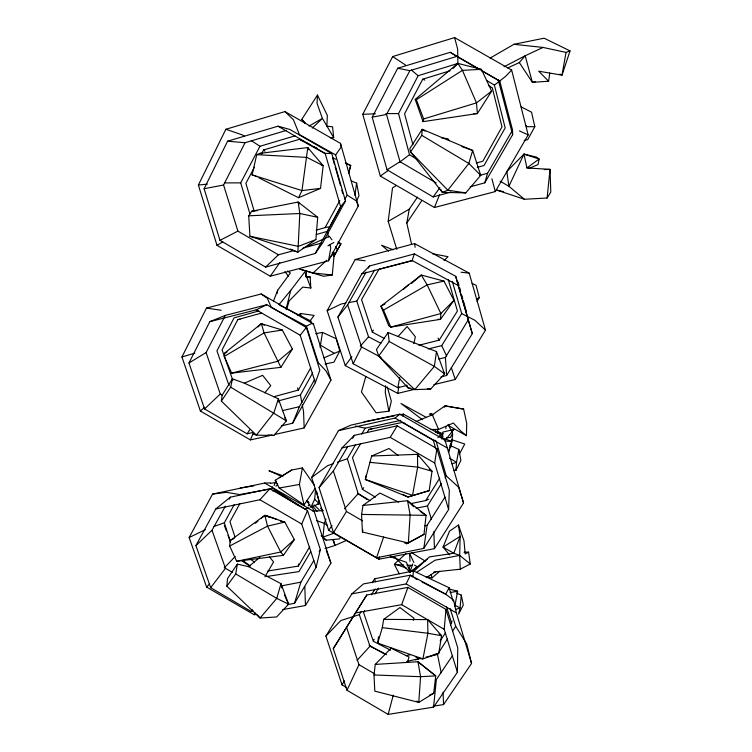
<?xml version="1.0" encoding="UTF-8"?>
<svg xmlns="http://www.w3.org/2000/svg" width="752" height="752" viewBox="0 0 752 752"><rect width="100%" height="100%" fill="white"/><g stroke="black" fill="none" stroke-linecap="round" stroke-linejoin="round"><path stroke-width="1.13" d="M457.404 672.213L457.761 647.895L445.974 609.393L407.922 587.406L366.769 594.982L333.286 648.656L346.992 690.27L388.164 714.4L433.547 707.134L457.404 672.213L444.197 629.311L445.974 609.393M448.502 425.576L466.419 435.671L466.701 423.282L463.617 409.079L444.949 405.873L432.325 414.813L416.11 421.562M433.66 572.046L460.243 569.208L459.669 555.39L460.158 536.345L458.429 525.046L449.517 531.156L443.06 547.155L449.574 554.873M448.615 509.527L449.32 490.285L436.931 448.653L397.197 425.829L354.342 435.342L342.028 447.891L319.064 487.644L333.512 532.67L376.517 557.758L423.808 548.424L448.615 509.527L434.703 463.006L436.931 448.653M305.246 123.431L301.778 119.399L317.457 95.062L317.043 103.353L322.411 118.402L333.709 137.654L330.278 137.823M385.644 385.682L385.268 392.478L388.906 411.184L376.103 412.81L361.439 391.961L365.81 376.526M458.682 451.651L458.805 449.433L449.781 445.269M465.742 192.907L447.854 190.209L410.573 151.951L421.787 135.36L422.201 129.297L472.67 150.447L480.716 175.366L465.742 192.907L442.317 192.362L410.573 151.951L409.774 148.708L422.201 129.297L425.096 131.102M315.887 239.559L317.692 217.29L298.159 202.044L251.76 211.199L248.715 215.805L249.908 236.269L297.877 252.136L315.887 239.559L298.412 246.374L249.908 236.269M226.86 586.184L227.536 578.532L237.35 564.094L248.602 566.67L280.985 583.655L288.599 604.166L276.651 616.96L260.089 618.022L226.86 586.184L235.743 573.917L237.35 564.094M320.089 347.358L322.514 332.403L336.163 338.729L339.819 351.005L333.916 362.191L325.052 363.996M332.281 274.997L313.105 272.985L299.663 269.075L323.557 276.266L332.281 274.997L334.292 253.086L332.252 252.277M229.68 546.018L230.206 540.5L264.864 515.355L284.782 522.085L294.352 539.541L283.419 555.333L236.664 561.293L229.68 546.018L267.515 526.137L284.782 522.085L280.505 521.155M306.656 500.653L310.971 507.177L314.656 499.309L315.586 489.571M412.857 577.292L413.459 570.947L374.571 578.796L372.24 582.772M461.286 595.067L460.045 607.898L458.607 614.121L463.298 604.975L461.286 595.067L457.028 593.375M503.596 191.628L496.997 190.19L524.407 199.261L547.118 198.02L550.022 169.369L526.945 167.95L523.975 154.113L536.308 157.036L539.118 159.02L538.065 164.547L528.731 168.542M442.232 437.899L442.815 432.118L453.87 429.467L445.88 439.403M433.547 707.134L436.376 679.479L452.572 655.556M424.006 534.352L426.055 515.336L407.528 500.719L363.009 505.457L361.562 514.424L362.436 532.04L408.355 542.991L424.006 534.352L406.559 543.715L404.435 542.775M258.904 177.829L298.563 197.72L320.54 188.367L323.172 165.675L307.784 147.589L260.051 153.323L256.733 154.668L252.108 174.887L253.856 175.451M377.748 643.139L382.289 627.638L383.68 619.385L427.644 619.61L441.546 635.713L438.783 653.385L422.915 658.893L377.748 643.139L378.491 636.709M375.239 664.42L417.98 661.741L435.718 675.898L433.707 693.241L418.789 702.406L374.797 691.144L374.017 674.976L375.239 664.42L391.078 648.196L409.032 656.994L407.415 662.362M267.881 570.984L298.403 566.077L298.647 564M396.783 249.326L388.182 221.37L392.516 187.906L396.342 185.471M278.851 402.104L278.362 398.814L273.878 412.82L256.366 435.145L221.37 401.07L222.15 395.157L232.443 378.829L244.334 383.172L278.362 398.814L286.38 420.894L273.822 435.493L256.366 435.145L253.114 433.895M451.068 446.857L452.732 434.233M338.062 241.89L340.947 243.733L333.813 256.545L334.292 253.086L330.908 256.272M354.897 195.2L356.617 183.131L351.287 180.884M423.808 548.424L427.117 525.319L444.996 497.1M548.603 81.244L538.705 71.196L562.007 75.162L570.054 50.91L566.04 52.396L543.057 47.442L525.178 55.761L519.303 62.557L532.369 82.344L548.603 81.244L549.778 73.038M436.489 351.579L434.346 366.365L414.822 389.621L408.233 388.079L378.717 356.016L376.451 349.558L388.06 332.534L436.489 351.579L444.592 373.847L430.652 389.066L414.822 389.621L378.717 356.016L389.216 341.511L388.06 332.534M429.185 490.633L432.024 471.231L417.482 454.349L371.648 456.003L365.34 479.485L407.979 497.025L429.185 490.633L407.979 497.025L402.893 494.355M433.829 384.657L455.251 379.478L485.482 330.128L469.21 273.145L414.549 243.592L355.188 259.543L327.158 310.708L345.29 365.632L397.752 393.381L398.842 386.603M305.726 276.633L306.666 271.246M328.53 260.822L358.281 206.001L340.496 143.397L284.952 111.587L225.863 129.278L198.378 185.048L216.99 245.34L270.288 276.21L328.53 260.822L330.748 248.151L330.081 244.785M411.626 244.475L406.794 223.053L409.276 209.15L417.51 197.118M566.04 52.396L562.007 75.162L559.958 74.072M224.265 356.41L224.895 352.923L261.329 323.651L282.32 330.025L292.396 349.05L280.91 367.324L231.644 373.133L224.265 356.41L264.084 332.929L282.32 330.025M315.135 488.377L304.034 504.949L299.428 484.467L302.398 467.923L291.701 470.019L279.246 477.689M456.408 468.092L456.013 470.273L453.879 470.47M450.382 625.241L452.084 620.992M454.847 606.15L457.601 591.307L448.587 588.769M440.945 376.912L446.622 375.492L472.303 333.625L455.721 276.304L414.38 253.922L369.552 266.001L361.787 273.897L337.921 317.09L353.167 363.742L397.817 387.712L399.773 377.485M276.99 293.628L277.695 290.225L290.347 273.023L287.508 270.993M221.37 401.07L230.695 387.167L232.443 378.829M423.066 121.636L423.649 118.938L416.354 99.715L415.217 99.405L457.846 63.384L481.393 69.325L491.667 91.124L477.36 113.561L423.066 121.636L415.217 99.405M366.29 475.085L365.34 479.485L412.538 495.314L417.67 467.095L417.482 454.349L418.432 456.492M402.856 416.1L403.335 414.098L440.653 434.543L441.847 438.999M362.436 532.04L362.915 530.028M287.668 604.589L294.511 603.301L316.084 567.384L320.361 549.609L307.502 510.542L269.893 488.762L230.403 497.166L215.815 508.944L195.896 545.623L210.673 587.679L251.177 611.489L253.462 611.056M413.741 343.626L415.386 336.811L407.095 326.518L398.212 336.351M388.906 411.184L391.35 401.201L387.252 386.942M286.004 309.345L290.77 290.31L304.823 271.876L310.83 288.025L302.736 287.095L289.163 300.922L286.55 309.664M348.665 173.345L350.723 165.525L345.497 162.846M388.164 714.4L393.258 695.158M448.671 452.403L451.755 441.452L441.01 437.307M348.486 173.251L350.723 165.525L345.394 163.269M456.953 593.535L457.601 591.307L455.345 591.429M470.179 186.816L484.767 182.839L487.578 173.261L511.98 131.074M378.905 559.206L434.44 548.687L463.542 502.966L444.968 440.117L399.848 414.155L351.043 425.096L338.485 430.623L311.61 477.492L328.633 530.254L378.905 559.206L379.544 557.044M294.511 603.301L300.875 582.161L313.866 560.456M448.53 451.51L451.755 441.452L444.855 441.029M412.707 563.981L409.934 572.263L409.332 566.98L411.015 565.476M413.262 620.278L413.967 618.2L399.961 607.55L383.68 619.385M376.517 557.758L383.614 537.022M361.787 273.897L412.068 260.493L414.38 253.922M270.429 482.934L264.657 483.047L212.581 494.083L189.137 537.539L206.621 587.086L254.251 614.741L255.013 612.636M281.267 425.886L292.65 423.235L315.323 382.74L319.854 370.134L306.337 327.468L266.8 304.729L225.346 315.398L209.808 321.668L188.959 362.99L204.553 408.947L247.126 433.819L252.813 432.494M333.286 648.656L355.452 612.946L401.671 604.674L407.922 587.406M274.113 485.538L275.204 482.568L277.178 483.733M325.917 518.965L324.319 523.336L322.975 537.135L326.152 540.18L339.425 538.94L340.534 536.984M273.465 301.082L277.695 290.225M390.57 650.198L373.33 641.259L374.139 639.228M434.43 207.514L495.305 191.572L528.158 134.89L511.642 70.086L454.603 37.6L392.676 56.56L362.765 114.313L380.324 176.071L434.43 207.514L439.591 194.665M292.65 423.235L299.399 406.691L314.74 379.281M274.442 434.553L304.184 427.926L330.946 380.155L313.443 323.952L261.198 293.985L206.48 308.076L181.946 356.974L200.399 411.053L250.416 439.911L253.095 433.556M316.084 567.384L301.712 524.022L307.502 510.542M356.692 200.756L358.977 195.529L356.617 183.131M526.945 167.95L539.118 159.02L523.975 154.113L508.907 186.299L524.407 199.261M346.992 690.27L358.948 664.655L346.475 627.13M298.563 197.72L301.975 190.585L307.784 147.589L308.564 149.62M251.177 611.489L252.193 609.402M346.061 687.206L342.047 684.875L325.898 636.051L351.851 593.864L406.155 583.937L410.385 575.177L445.673 594.202L453.606 600.181L456.379 612.889L471.551 663.461L443.548 704.586L433.114 706.194M204.112 188.724L227.602 141.197L277.996 126.195L289.764 129.41L331.754 153.54L345.478 200.944L322.777 242.717L315.248 253.48L265.616 267.12L219.969 240.33L204.112 188.724L223.57 185.02L245.049 142.73L286.409 130.406M353.167 363.742L361.599 346.954L347.687 304.842L366.102 272.13M450.476 437.438L452.601 433.255L448.051 424.297M188.959 362.99L206.095 352.566L225.346 315.398M416.505 159.01L409.511 154.715L398.541 113.58L418.121 75.726L457.883 63.422L457.648 49.068L454.603 37.6M261.574 313.067L237.848 319.591L222.075 349.868L232.81 380.249M451.097 192.023L433.143 196.93L387.045 169.792L372.202 117.19L397.695 68.253L450.213 52.311L499.76 81.075L512.554 130.068L512.62 134.702L484.767 182.839M450.063 70.791L422.699 79.223L404.567 113.815L412.942 144.76M249.908 213.794L240.687 182.868L259.966 146.273L295.028 135.849M254.458 167.17L245.876 183.356L254.12 210.861M261.423 154.019L263.576 149.968L299.484 139.289L303.667 141.432M413.459 570.947L449.104 587.735L445.673 594.202L422.088 582.048M436.188 182.915L400.036 161.708L386.509 114.454L409.887 70.66L456.718 56.438L479.738 69.616M384.629 338.626L372.296 332.093L373.349 330.1M459.303 454.208L464.755 444.037L451.792 439.713M316.169 230.187L325.108 227.602L339.801 200.568M315.248 253.48L340.628 206.678L345.478 200.944M213.794 526.522L224.322 522.809L234.192 504.648M341.088 206.198L327.393 231.334L316.225 234.558M344.924 199.158L347.123 195.135L335.636 154.921L299.409 134.542L293.412 119.737L284.952 111.587M239.832 503.708L229.943 521.728L235.009 537.041M521.174 106.887L531.532 112.189L534.832 126.656L527.688 139.665L524.294 140.37M273.831 396.736L298.431 390.044L310.745 367.737M301.872 402.696L300.415 395.016L312.691 372.785M195.896 545.623L212.008 530.263L225.384 506.19M229.285 499.168L230.403 497.166M333.813 256.545L340.947 243.733L337.911 243.178M368.405 268.041L369.552 266.001M380.841 343.241L368.536 336.821L356.777 301.101L374.609 270.081M342.047 684.875L344.36 680.889M264.939 576.784L273.587 561.951L269.366 556.715M337.498 462.189L347.33 458.748L355.376 444.94M361.703 434.083L365.152 428.161L400.797 420.359M360.659 443.558L352.444 457.62L362.445 489.364L375.427 497.157M367.117 432.513L368.884 429.495L371.873 428.819M298.403 566.077L309.655 546.826M438.454 428.762L437.335 430.67L441.339 434.835M319.064 487.644L333.333 470.996L347.922 446.237M352.594 438.313L354.342 435.342M310.708 551.658L298.986 571.586L266.988 576.455M477.05 301.336L479.268 297.613L476.054 285.271L472.059 283.429M319.177 551.583L320.361 549.609M282.705 609.609L305.462 605.501L330.918 563.069L314.289 511.727L312.221 507.168M342.028 447.891L390.222 437.373L397.197 425.829M446.622 375.492L445.4 357.416L468.43 319.591M364.795 610.68L363.601 612.645L373.33 641.259M374.938 594.014L378.519 588.13M333.512 532.67L346.456 511.482L333.333 470.996M325.898 636.051L340.91 620.522L359.324 614.657L361.139 611.686M371.441 594.851L375.079 588.91M547.118 198.02L550.793 192.061L550.022 169.369L544.241 169.585M418.855 345.271L439.196 340.13L457.423 311.018L448.267 279.603M428.198 348.937L441.706 345.629L461.709 313.603L452.309 281.389M410.789 503.614L425.735 500.569L439.76 478.093M416.053 508.202L427.418 505.974L441.368 483.621M445.015 477.793L446.227 475.847L436.113 441.142M355.452 612.946L366.769 594.982M247.126 433.819L249.626 429.909M426.093 657.06L437.495 654.447L447.534 638.927M452.554 631.163L455.693 626.313L450.166 608.594M440.164 640.93L445.269 633.09M406.794 223.053L421.515 201.01M335.636 154.921L341.07 147.157L340.496 143.397M270.288 276.21L279.847 262.598M453.945 300.368L440.475 319.356L390.767 327.101L388.784 325.804L380.935 306.158L421.299 275.053L443.962 281.107L453.945 300.368L440.879 313.537L390.767 327.101L383.501 310.144L380.935 306.158L385.052 303.893M328.633 530.254L332.027 525.535M433.143 196.93L439.864 187.699M310.134 320.822L314.12 315.426L300.452 313.481L297.764 315.605M345.29 365.632L351.889 356.739M210.673 587.679L225.468 568.315L212.008 530.263M362.445 489.364L363.714 487.691M315.323 382.74L300.18 335.232L306.337 327.468M337.921 317.09L347.687 304.842M279.039 304.579L290.77 290.31M264.77 392.845L270.748 385.635L262.627 375.323L244.334 383.172M360.264 346.24L368.536 336.821M437.871 437.673L440.653 434.543M344.501 508.85L358.178 493.66L347.33 458.748M206.621 587.086L209.667 583.731M215.815 508.944L259.891 499.742L269.893 488.762M357.031 660.425L369.975 646.222L359.324 614.657M453.165 68.432L457.846 63.384L462.442 70.359L476.486 102.883L477.36 113.561L473.835 113.684M511.642 70.086L505.494 76.497L494.402 85.108L505.165 127.887L484.025 165.525L477.247 167.348M224.218 567.91L235.216 556.518M523.975 154.113L506.829 171.541L508.907 186.299L500.042 181.157M258.058 326.941L261.329 323.651L264.328 325.353M444.018 260.568L448.004 256.695L432.456 253.697M265.616 267.12L278.419 254.815L293.947 250.585M312.249 128.103L322.411 118.402L308.987 126.101M204.553 408.947L220.28 394.02L206.095 352.566M313.105 272.985L326.669 260.248M403.345 289.529L408.468 284.745M413.572 571.595L429.411 556.912L453.804 553.275L459.669 555.39L470.263 563.972L460.243 569.208M294.352 539.541L280.712 552.015L236.664 561.293M405.901 553.651L394.603 563.812L406.71 568.268M308.16 505.87L309.89 504.31M200.399 411.053L204.647 407.255M426.525 576.54L432.005 577.931L439.647 571.276M411.607 283.344L421.299 275.053L427.164 284.895L440.879 313.537L440.475 319.356L438.181 319.243M351.851 593.864L363.507 583.919L410.385 575.177L412.03 576.587M292.396 349.05L278.014 361.204L231.644 373.133M255.285 523.317L257.898 521.145M261.376 518.25L264.864 515.355L268.99 517.132M248.602 566.67L259.816 557.364M338.485 430.623L395.082 418.084L399.848 414.155M411.006 571.661L427.221 559.084M491.667 91.124L476.486 102.883L423.649 118.938M399.331 162.366L409.511 154.715M444.31 407.189L446.049 405.873M410.846 571.576L417.219 566.792M311.61 477.492L327.656 465.638L333.127 463.721M363.009 505.457L379.882 493.068L398.607 502.11M380.324 176.071L388.417 170.319M275.918 486.14L277.723 484.861M416.589 572.366L435.06 560.212L459.669 555.39M416.354 99.715L462.442 70.359L481.393 69.325M426.215 577.668L435.897 571.576M387.045 169.792L400.036 161.708M476.317 299.446L479.268 297.613M304.034 504.949L279.189 488.029L275.241 480.265L291.701 470.019M440.916 437.241L442.909 436.038M451.877 430.661L453.87 429.467M216.99 245.34L222.836 241.881M490.05 58.139L513.936 44.302L544.1 38.202L570.054 50.91M388.182 221.37L409.276 209.15M383.501 310.144L427.164 284.895L443.962 281.107M327.957 245.81L333.86 242.435M261.198 293.985L267.364 298.337L271.303 307.446L306.412 326.218L311.29 323.633L313.443 323.952M230.206 540.5L234.21 538.394M504.047 66.778L525.178 55.761L532.369 82.344L535.537 81.592M470.263 563.972L468.59 552.147L465.178 553.923L463.984 540.791L458.429 525.046M219.969 240.33L237.905 231.118L278.419 254.815M440.888 437.42L442.862 436.404M189.137 537.539L205.409 529.615M209.808 321.668L256.15 309.852L266.8 304.729M327.158 310.708L341.352 303.958L345.76 303.141M507.769 67.943L519.303 62.557M429.514 695.205L433.707 693.241M323.999 357.82L339.819 351.005M308.104 246.017L329.404 236.372L331.952 239.832M425.735 500.569L428.79 499.187M346.653 540.321L334.941 545.454L325.052 548.622M430.426 429.486L438.585 429.448L453.381 423.028L460.459 430.699L466.419 435.671M371.648 456.003L389 448.502L398.137 455.505M224.895 352.923L227.01 352.011M310.971 507.177L319.365 503.643L316.742 491.733M406.559 543.715L408.355 542.991L410.141 514.857L407.528 500.719L413.722 506.82M455.853 609.44L460.045 607.898L455.016 605.257M334.584 532.961L322.975 537.135L321.17 535.668M452.084 463.777L456.53 462.358L458.805 449.433L460.91 460.44L456.013 470.273L456.53 462.358L449.63 458.156M181.946 356.974L194.862 353.139M258.885 310.924L234.041 317.88L216.933 350.883L229.069 385.579M302.821 248.16L321.668 243.018M415.377 659.852L418.761 658.921M476.26 162.987L482.869 161.201L501.998 126.872L492.306 87.843L488.368 85.512M479.663 175.413L487.578 173.261M278.231 400.929L300.415 395.016M412.594 260.7L378.98 269.263L361.552 299.616L372.296 332.093M438.642 359.108L445.4 357.416M397.817 387.712L406.898 385.438M433.124 654.766L438.783 653.385M397.752 393.381L414.662 389.292M308.997 507.948L304.701 508.982L273.023 488.509L272.158 486.647M406.089 655.716L410.545 654.644M282.301 410.658L299.399 406.691M406.719 661.506L420.396 658.367M250.416 439.911L272.149 435.06M431.61 415.508L429.853 414.032L431.996 413.581M368.884 429.495L402.329 422.408L405.554 423.649M325.108 227.602L328.502 226.897M424.824 525.78L427.117 525.319M364.09 421.759L394.358 415.847M399.97 414.747L403.335 414.098M315.765 333.709L322.514 332.403M372.202 117.19L386.509 114.454M317.184 504.056L319.365 503.643L314.656 499.309M281.323 585.874L300.875 582.161M349.06 302.53L356.777 301.101M268.426 489.336L239.672 494.553L226.446 492.334L212.581 494.083M270.729 488.922L273.023 488.509M254.251 614.741L256.526 614.328M279.189 488.029L299.428 484.467M272.243 490.84L274.48 490.454L298.751 505.805M450.044 592.51L457.601 591.307M240.217 487.992L253.762 485.895M270.682 483.273L275.204 482.568M237.848 319.591L240.076 319.309M446.425 437.88L449.611 437.485M320.54 188.367L301.975 190.585L252.108 174.887M198.378 185.048L207.383 184.108M251.76 211.199L257.344 210.626M313.001 511.134L323.351 510.552M248.715 215.805L299.813 213.502L317.692 217.29M362.765 114.313L375.427 113.796M464.012 552.241L468.59 552.147M534.832 126.656L527.387 126.712L525.507 125.387M224.434 182.915L240.687 182.868M385.814 113.599L398.541 113.58M361.562 514.424L426.055 515.336L420.274 511.463M305.998 276.849L310.144 276.924L310.83 288.025M277.996 126.195L325.137 153.361L331.754 153.54M374.017 674.976L420.575 676.697L435.718 675.898L417.98 661.741L420.575 676.697L418.789 702.406L416.937 701.09M403.551 565.015L394.499 564.658L399.237 573.767M406.954 565.147L412.613 565.372M410.479 388.182L408.233 388.079L406.503 385.062M427.286 388.925L430.652 389.066M256.733 154.668L306.854 157.384L323.172 165.675L321.113 164.688M402.329 422.408L433.34 440.324L435.643 440.465M306.825 276.708L310.144 276.924M268.069 435.051L273.822 435.493M227.602 141.197L245.049 142.73M370.022 462.358L417.67 467.095L432.024 471.231L429.336 469.154M513.936 44.302L543.057 47.442M461.051 272.233L469.21 273.145M382.289 627.638L427.916 633.278L441.546 635.713L439.159 633.504M355.188 259.543L365.171 260.794M206.48 308.076L221.182 310.266M441.424 137.757L447.966 138.81L449.273 140.596M260.051 153.323L262.345 153.718M444.949 405.873L463.617 409.079M397.695 68.253L409.887 70.66M355.386 426.036L365.152 428.161M390.391 556.057L394.856 557.232L409.304 571.548M429.853 414.032L433.002 415.019M225.863 129.278L242.539 134.975L244.475 136.234M316.592 520.675L324.319 523.336L327.195 525.15M390.185 556.649L406.447 562.317L410.103 572.347M461.869 146.574L472.67 150.447L468.825 163.457L447.854 190.209L442.317 192.362L440.691 189.269M283.307 475.931L268.953 470.724L281.69 476.43M265.841 515.411L277.131 519.5M443.379 433.848L437.222 431.592L437.504 433.819M393.202 249.805L381.555 245.208L388.662 251.224M290.441 249.091L297.877 252.136L299.813 213.502L298.159 202.044L299.55 203.867M422.699 79.223L424.767 80.088M335.806 159.208L332.61 157.864L334.508 164.528M519.425 130.886L528.158 134.89M254.731 175.733L256.817 176.776M461.709 313.603L474.888 320.267L485.482 330.128M279.735 305.274L310.98 321.076L311.657 323.266M369.975 646.222L386.584 654.654M306.807 143.03L309.946 144.638M314.129 146.781L317.259 148.388M414.907 578.354L416.956 579.407M361.599 346.954L381.038 357.397M412.068 260.493L458.156 285.469L472.303 333.625M415.348 656.703L418.422 658.376L422.915 658.893L427.916 633.278L427.644 619.61M389.216 341.511L434.346 366.365L444.592 373.847L443.351 372.033M426.487 417.51L400.966 403.476L422.445 419.701M369.157 645.291L384.488 653.855M299.484 139.289L325.588 153.916M481.741 70.763L499.76 81.075M395.082 418.084L447.572 448.173M256.15 309.852L300.18 335.232M390.222 437.373L434.703 463.006M406.155 583.937L456.379 612.889M264.657 483.047L314.289 511.727M401.671 604.674L444.197 629.311M346.456 511.482L362.577 520.854M259.891 499.742L301.712 524.022M220.28 394.02L222.282 395.195M358.948 664.655L374.825 673.933M225.468 568.315L232.528 572.451M320.305 345.036L334.151 353.214M306.807 501.208L308.781 502.374M358.178 493.66L370.134 500.729M486.506 80.417L494.402 85.108M230.695 387.167L286.38 420.894L284.829 417.821M421.787 135.36L468.825 163.457L480.716 175.366L479.409 173.477M235.743 573.917L276.755 598.404L288.599 604.166L284.472 595.105M306.957 501.34L308.912 502.524M411.363 552.504L425.237 561.124M414.512 565.1L416.317 566.228M347.123 195.135L356.326 200.897L358.281 206.001M450.213 52.311L456.718 56.438M357.538 493.34L367.258 499.554M251.253 140.624L259.966 146.273M241.918 560.917L249.57 565.946M392.676 56.56L405.488 65.001M250.623 559.422L254.458 561.988M242.905 560.588L250.425 566.04M322.589 537.238L326.152 540.18M411.382 70.002L418.121 75.726M263.576 149.968L264.977 151.246M446.227 475.847L458.739 487.362L463.542 502.966M314.035 504.808L319.102 509.696M301.778 119.399L304.917 122.764M256.949 614.572L260.089 618.022L276.755 598.404L280.985 583.655L281.784 587.942M275.241 480.265L276.595 481.853M283.419 555.333L280.712 552.015L267.515 526.137L264.864 515.355M284.867 271.679L288.392 276.05M312.653 505.927L317.034 511.379M302.398 467.923L314.515 485.548M322.119 510.025L320.897 508.089L322.138 511.388M455.693 626.313L466.719 643.9L471.551 663.461M438.031 338.137L439.196 340.13M330.946 380.155L326.058 370.98L318.275 362.68L306.412 326.218M317.457 95.062L327.364 115.47L326.847 126.204L332.544 126.787L333.709 137.654M409.492 553.34L413.901 562.524M441.706 345.629L446.575 355.94M280.91 367.324L264.084 332.929L261.329 323.651M335.702 246.459L337.554 250.491M297.491 387.929L298.431 390.044M432.325 414.813L438.585 429.448M332.882 539.964L334.941 545.454L333.897 540.923M224.35 525.422L226.399 530.931M228.025 535.33L230.074 540.829M326.265 550.502L330.918 563.069M451.294 367.549L455.251 379.478M374.571 578.796L375.568 581.86M224.322 522.809L230.648 542.38M446.556 606.855L451.661 623.276M223.57 185.02L237.905 231.118M427.418 505.974L431.375 519.294M449.104 587.735L453.061 601.008M435.126 429.42L436.066 432.626M325.137 153.361L340.628 206.678M433.34 440.324L435.869 449.094M335.148 166.756L340.534 185.659M341.793 190.106L342.743 193.443M458.09 282.047L459.021 285.384M459.641 287.602L460.572 290.939M461.822 295.386L462.753 298.723M463.373 300.941L466.484 312.061M491.883 178.732L495.305 191.572M455.721 276.304L458.156 285.469M498.294 79.891L512.62 134.702M431.159 574.603L432.005 577.931M437.495 654.447L441.208 672.824M327.618 232.453L328.511 236.936M302.285 404.886L303.526 411.466L304.184 427.926M300.452 313.481L301.063 316.742M414.549 243.592L415.132 247.295M445.739 426.403L445.945 428.715M409.52 553.519L410 561.349M443.078 692.15L443.548 704.586M433.848 531.617L434.44 548.687M304.804 586.56L305.462 605.501M460.158 536.345L453.804 553.275L443.06 547.155L460.158 536.345"/></g></svg>
